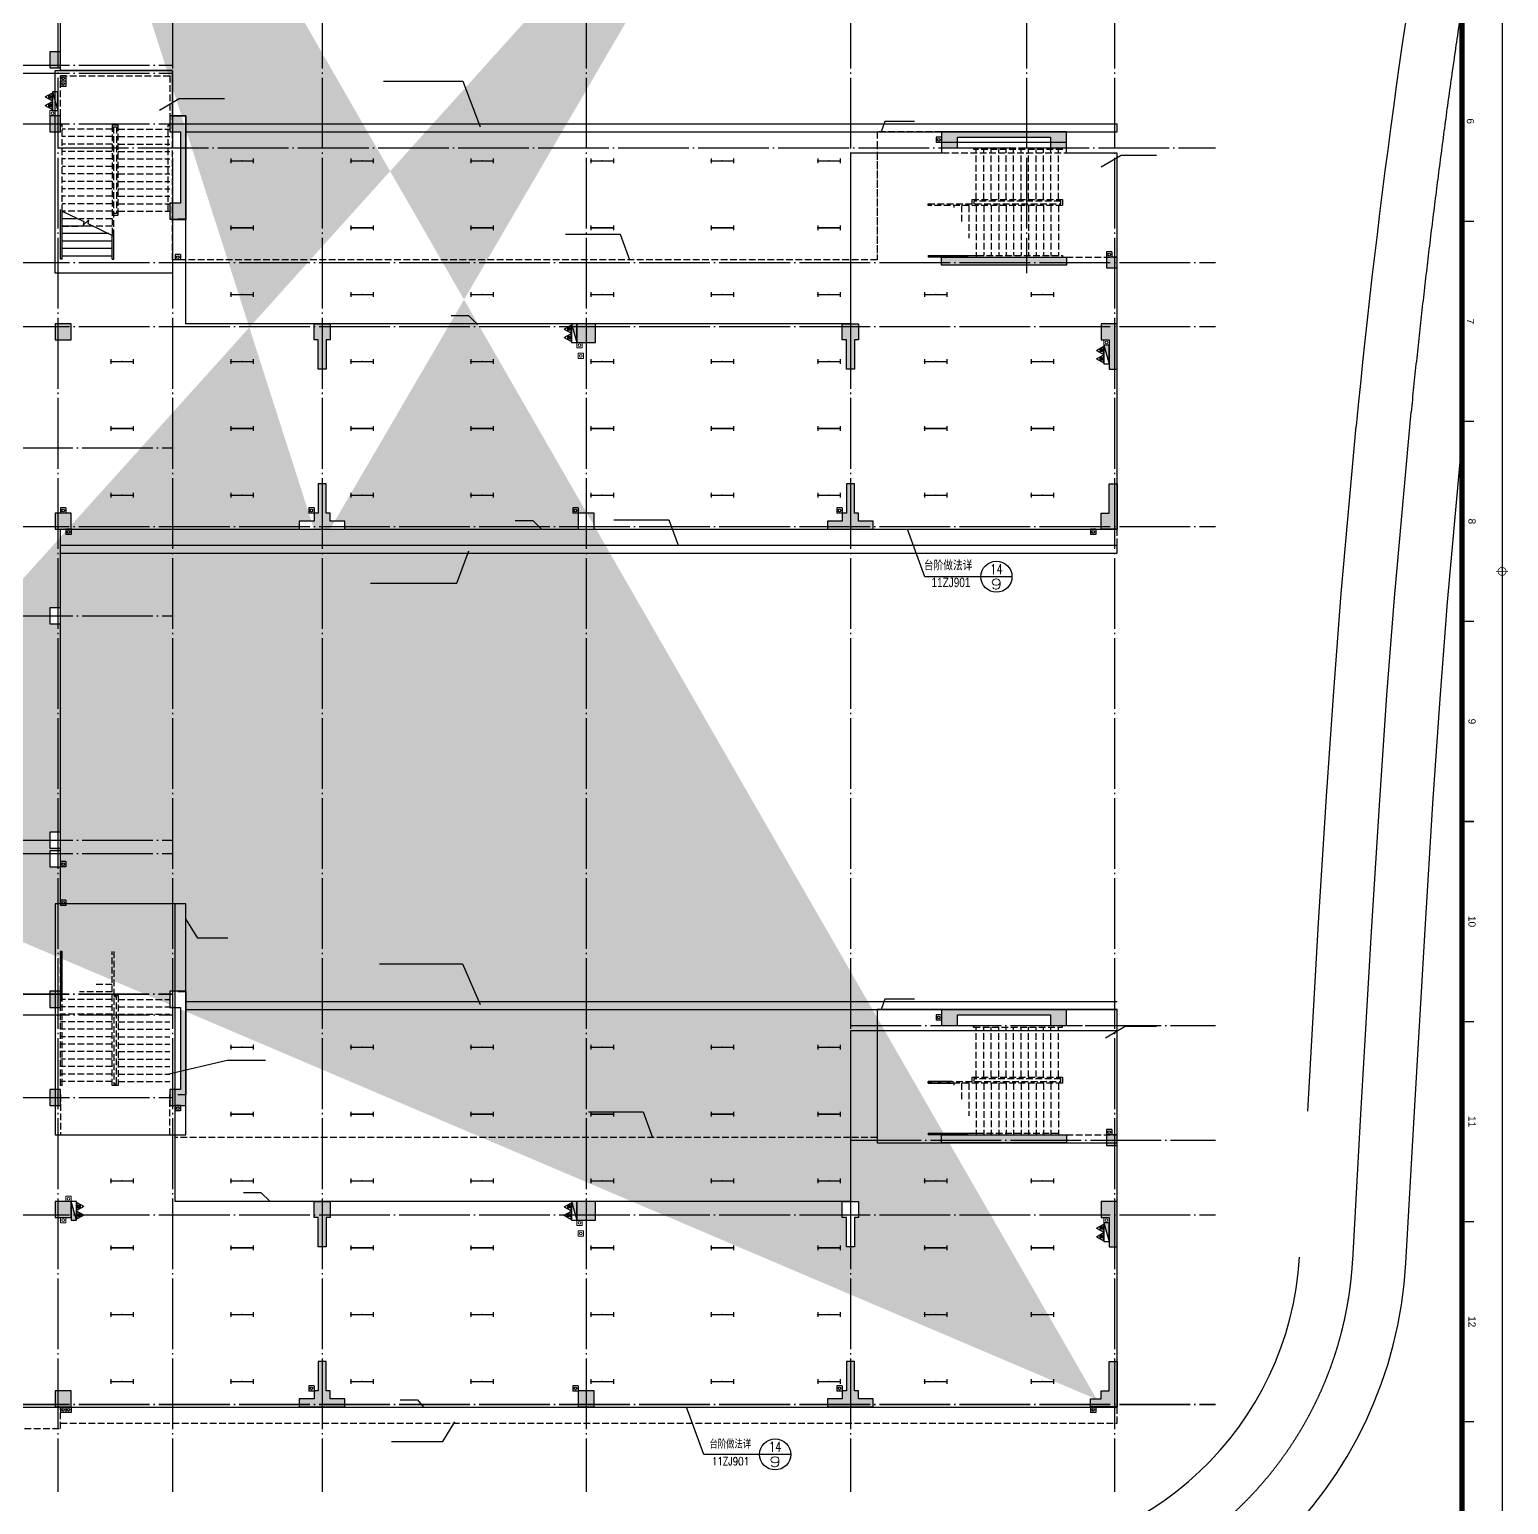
# Model space of a CAD drawing. Header units: millimetres. Extents: x 129492 to 2683129, y 513162 to 1188265.
# Drawn here: x 177126 to 232548, y 541504 to 596785 of the extents above; entities that cross this region are included whole.
import ezdxf
from ezdxf.enums import TextEntityAlignment as Align
from ezdxf.xclip import XClip

# ---------------------------------------------------------------- set-up
doc = ezdxf.new("R2010")
doc.units = ezdxf.units.MM
doc.header["$LTSCALE"] = 1000
doc.header["$XCLIPFRAME"] = 0
for name, pattern in [('3#_t8$0$ACAD_ISO04W100', [30.5, 24, -3, 0.5, -3]), ('3#_t8$0$CONTINOUS', [0]), ('3#_t8$0$DASH', [0.35, 0.25, -0.1]), ('GRID$1$CCDID0GLB00001', [30, 26.5, -1.5, 0.5, -1.5])]:
    doc.linetypes.add(name, pattern=pattern)
doc.layers.get('Defpoints').update_dxf_attribs({"color": 2})
doc.layers.add('3#_t8$0$3#消火栓$0$P-HUDR-MISC', color=252, linetype='Continuous', lineweight=25)
doc.layers.add('3#_t8$0$3#消火栓$0$P-HUDR-SILO', color=252, linetype='Continuous', lineweight=20)
for name, color, linetype in [('3#_t8$0$A-MOAT', 252, 'Continuous'), ('3#_t8$0$A-OVER', 23, 'Continuous'), ('3#_t8$0$A-STRS', 252, 'Continuous'), ('3#_t8$0$A-STRS-IDEN', 252, 'Continuous'), ('3#_t8$0$A-WALL', 4, 'Continuous'), ('3#_t8$0$ANNO-IDEN', 252, 'Continuous'), ('3#_t8$0$ANNO-TEXT', 252, 'Continuous'), ('3#_t8$0$G-0-XREF', 252, 'Continuous'), ('3#_t8$0$G-ANNO-NOTE', 252, 'Continuous'), ('3#_t8$0$P-COND-SILO', 252, '3#_t8$0$CONTINOUS'), ('3#_t8$0$P-WAST-PIPE', 252, '3#_t8$0$CCDI_L_P_F'), ('3#_t8$0$PWALLW', 7, 'Continuous'), ('3#_t8$0$ROAD', 60, 'Continuous'), ('3#_t8$0$ROAD-CENT', 60, '3#_t8$0$ACAD_ISO04W100'), ('3#楼1F柱网$0$COLS-HATH', 8, 'Continuous'), ('3#楼1F柱网$0$G-0-XREF', 2, 'Continuous'), ('3#楼1F柱网$1$COLS', 6, 'Continuous'), ('E-EQPM-LIGT', 150, 'Continuous'), ('EQUIP-照明', 3, 'Continuous'), ('G-0-XREF', 2, 'Continuous'), ('GRID$1$G-GRID', 252, 'GRID$1$CCDID0GLB00001'), ('卫生间$0$A-DOOR', 2, 'Continuous'), ('卫生间$0$A-FIXT', 252, 'Continuous'), ('卫生间$0$SPACE', 7, 'Continuous'), ('图框A1+0.00$0$G-ANNO-TEXT', 33, 'Continuous'), ('图框A1+0.00$0$G-BORD', 3, 'Continuous')]:
    doc.layers.add(name, color=color, linetype=linetype)
doc.layers.add('3#_t8$0$SPACE', color=7, linetype='Continuous', plot=False)
doc.layers.get('0').off()
doc.layers.get('3#_t8$0$G-0-XREF').off()
doc.styles.add('3#_t8$0$_AXIS', font='complex.shx', dxfattribs={"bigfont": 'gbcbig.shx'})
doc.styles.add('3#_t8$0$CCDI_T_G01', font='arial.ttf')
doc.styles.add('3#_t8$0$CCDI_T_G02', font='simplex.shx', dxfattribs={"width": 0.8, "bigfont": 'zjdz.shx'})
doc.styles.add('3#_t8$0$zjdz', font='zjdz-s.shx', dxfattribs={"width": 0.8, "bigfont": 'zjdz.shx'})
doc.styles.add('图框A1+0.00$0$CCDI_T_G01', font='arial.ttf')
doc.linetypes.add('3#_t8$0$CCDI_L_P_F', pattern='A,50,["F",3#_t8$0$CCDI_T_G01,S=2,R=0,X=1.1,Y=-1],-4', length=54)

# ---------------------------------------------------------------- blocks, each defined once
blk = doc.blocks.new('图框A1+0.00$0$MidPoitent')
at = {"const_width": 0.18}
for points in [[(-1.5, 0), (1.5, 0)], [(0, -1.5), (0, 1.5)]]:
    blk.add_lwpolyline(points, dxfattribs=at)
blk.add_lwpolyline([(0, -1, 1), (0, 1, 1), (0, -1, 1)], format="xyb", dxfattribs=at)
blk = doc.blocks.new('图框A1+0.00')
at = {"layer": '图框A1+0.00$0$G-BORD'}
blk.add_lwpolyline([(0, 594), (841, 594), (841, 0), (0, 0)], close=True, dxfattribs=at)
at = {"layer": '图框A1+0.00$0$G-BORD', "const_width": 1.4}
blk.add_lwpolyline([(33, 584), (831, 584), (831, 10), (33, 10)], close=True, dxfattribs=at)
at = {"layer": '图框A1+0.00$0$G-BORD', "const_width": 0.35}
for points in [[(333, 584), (333, 587)], [(383, 584), (383, 587)], [(433, 584), (433, 587)], [(483, 584), (483, 587)], [(533, 584), (533, 587)], [(583, 584), (583, 587)], [(633, 584), (633, 587)]]:
    blk.add_lwpolyline(points, dxfattribs=at)
at = {"layer": '图框A1+0.00$0$G-BORD'}
blk.add_blockref('图框A1+0.00$0$MidPoitent', (420.5, 594), dxfattribs=at)
at = {"layer": '图框A1+0.00$0$G-ANNO-TEXT', "style": '图框A1+0.00$0$CCDI_T_G01'}
for s, p in [('6', (308, 586.1)), ('7', (358, 586.12)), ('8', (408, 586.5)), ('9', (458, 586.5)), ('10', (508, 586.5)), ('11', (558, 586.5)), ('12', (608, 586.5))]:
    blk.add_text(s, height=1.8, dxfattribs=at).set_placement(p, align=Align.MIDDLE_CENTER)
blk = doc.blocks.new('$EQUIP$00001159')
for p, q in [((-1.2, 0.25), (-1.2, -0.25)), ((-1.2, 0), (1.2, 0)), ((1.2, 0.25), (1.2, -0.25))]:
    blk.add_line(p, q)
at = {"const_width": 0.14}
blk.add_lwpolyline([(-1.2, 0), (1.2, 0)], dxfattribs=at)
at = {"layer": 'EQUIP-照明'}
for p in [(-1.2, 0), (0, 0), (1.2, 0)]:
    blk.add_point(p, dxfattribs=at)
at = {"layer": 'EQUIP-照明', "flags": 9}
blk.add_attdef('A', (0, 0), '', height=0.00002, dxfattribs=at)
blk = doc.blocks.new('卫生间$0$$lvtry$00000000')
for p, q in [((0, 0), (0, -329.6)), ((75.7, -264.7), (-73.5, -264.7))]:
    blk.add_line(p, q)
blk.add_circle((0, -264.7), 16.2)
blk = doc.blocks.new('卫生间')
blk.add_line((4817, 2480), (5417, 2480))
at = {"layer": '卫生间$0$A-DOOR'}
for p, q in [((42717, 44830), (44667, 44830)), ((44667, 44830), (45917, 44830))]:
    blk.add_line(p, q, dxfattribs=at)
at = {"layer": '卫生间$0$A-FIXT'}
for p, q in [((43005, 53030), (43005, 49405)), ((45630, 51205), (45630, 53030)), ((892, 13668), (7217, 13668)), ((1730, 12380), (1730, 8755)), ((3405, 11893), (3405, 5580)), ((4917, 12180), (4917, 8880)), ((5317, 12180), (5317, 9280)), ((5417, 12180), (5417, 9380)), ((7617, 11380), (7617, 9880)), ((4917, 8880, 0), (7617, 8880, 0)), ((5317, 9280, 0), (7617, 9280, 0)), ((5417, 9380, 0), (7617, 9380, 0)), ((7617, 8480), (7617, 5630)), ((1730, 8293), (1730, 5580)), ((1730, 2668), (1730, 5380)), ((3405, 2668), (3405, 5380)), ((4917, 2480), (4917, 5280)), ((4917, 5280), (6817, 5280)), ((5317, 2480), (5317, 4880)), ((5317, 4880), (6817, 4880)), ((5417, 2480), (5417, 4780)), ((5417, 4780), (6817, 4780)), ((7617, 2780), (7617, 4280)), ((877, 340), (877, 2668))]:
    blk.add_line(p, q, dxfattribs=at)
for points in [[(44217, 46730), (44217, 48830), (43617, 48830), (43617, 46730)], [(44417, 46730), (44417, 48830), (45017, 48830), (45017, 46730)]]:
    blk.add_lwpolyline(points, close=True, dxfattribs=at)
for points in [[(1177, 2668), (1177, 640), (7612, 640), (7612, -20)], [(877, 340), (7217, 340), (7217, -20)]]:
    blk.add_lwpolyline(points, dxfattribs=at)
at = {"layer": '卫生间$0$SPACE', "ltscale": 5}
for points in [[(5017, 8160), (6517, 8160), (6517, 8580), (5017, 8580)], [(6617, 8160), (7067, 8160), (7067, 8580), (6617, 8580)], [(5017, 5580), (6517, 5580), (6517, 6000), (5017, 6000)]]:
    blk.add_lwpolyline(points, close=True, dxfattribs=at)
at = {"layer": '卫生间$0$A-FIXT', "xscale": -1}
for p, rotation in [((4847, 11880, 0), 90.00000027649769), ((4847, 11280, 0), 90.00000027649769), ((4847, 10680, 0), 90.00000027649769), ((4847, 10080, 0), 90.00000027649769), ((6117, 8780), 180), ((6717, 8780), 180), ((7317, 8780), 180)]:
    blk.add_blockref('卫生间$0$$lvtry$00000000', p, dxfattribs=dict(at, rotation=rotation))
blk = doc.blocks.new('3#_t8$0$A$C5E5D5757')
at = {"layer": '3#_t8$0$ROAD', "color": 8}
for p, q in [((49.843, 39.824), (49.303, 46.762)), ((45.857, 39.487), (45.369, 45.764)), ((46.191, 35.824), (45.857, 39.487)), ((50.173, 36.203), (49.843, 39.824)), ((50.56, 32.291), (50.173, 36.203)), ((46.581, 31.885), (46.191, 35.824)), ((51.055, 27.595), (50.56, 32.291)), ((47.078, 27.166), (46.581, 31.885)), ((47.853, 20.141), (47.078, 27.166)), ((51.828, 20.582), (51.055, 27.595)), ((52.434, 15.144), (51.828, 20.582))]:
    blk.add_line(p, q, dxfattribs=at)
blk.add_lwpolyline([(39.198, -2.403, 0.397754), (52.434, 15.143, 0.397754)], format="xyb", dxfattribs=at)
for centre, radius, start, end in [((365.581, 68.09), 320.996, 179.40586, 183.98878), ((36.532, 13.373), 12, 279.5903, 6.3529)]:
    blk.add_arc(centre, radius, start, end, dxfattribs=at)
at = {"layer": '3#_t8$0$ROAD-CENT', "color": 8, "linetype": '3#_t8$0$ACAD_ISO04W100', "ltscale": 0.25}
for points in [[(50.446, 14.922), (50.446, 14.922), (49.84, 20.361), (49.067, 27.38), (48.571, 32.088), (48.182, 36.014), (47.85, 39.656), (47.308, 46.617, -0.012092), (46.642, 62.03, -0.012092)], [(38.864, -0.431, 0.397754), (50.446, 14.922, 0.397754)]]:
    blk.add_lwpolyline(points, format="xyb", dxfattribs=at)
blk = doc.blocks.new('GRID')
at = {"layer": 'GRID$1$G-GRID', "ltscale": 0.1}
for p, q in [((23400, 76720), (23400, -3284)), ((27700, 76720), (27700, -3284)), ((33300, 76720), (33300, -3284)), ((43200, 76720), (43200, -3284)), ((53100, 76720), (53100, -3284)), ((59700, 76720), (59700, 42400)), ((63000, 76720), (63000, -3284)), ((-2810, 50200), (27700, 50200)), ((-2810, 49900), (27700, 49900)), ((-2810, 48000), (33300, 48000)), ((23400, 47100), (66783, 47100)), ((-2810, 42800), (66783, 42800)), ((-2810, 40400), (66783, 40400)), ((-2810, 32900), (66783, 32900)), ((-2824, 15380), (27686, 15380)), ((-2810, 14600), (27700, 14600)), ((53100, 14200), (66783, 14200)), ((-2810, 11500), (27700, 11500)), ((53100, 9900), (66783, 9900)), ((-2810, 7100), (66783, 7100)), ((-2810, 0), (66783, 0))]:
    blk.add_line(p, q, dxfattribs=at)
for points in [[(-2693, 35850), (27700, 35850)], [(-2693, 29550), (27700, 29550)], [(-2693, 21150), (27700, 21150)], [(-2693, 20650), (27700, 20650)]]:
    blk.add_lwpolyline(points, dxfattribs=at)
blk = doc.blocks.new('3#楼1F柱网')
at = {"layer": '3#楼1F柱网$0$COLS-HATH'}
h = blk.add_hatch(color=256, dxfattribs=at)
h.paths.add_polyline_path([(-28327732, 42556726), (-28327732, 42557776), (-28328032, 42557776), (-28328032, 42556726), (-28328207, 42556726), (-28328207, 42556076), (-28327557, 42556076), (-28327557, 42556726)])
h.paths.add_polyline_path([(-28327732, 42527826), (-28327732, 42526776), (-28328032, 42526776), (-28328032, 42527826), (-28328207, 42527826), (-28328207, 42528476), (-28327557, 42528476), (-28327557, 42527826)])
h.paths.add_polyline_path([(-28294907, 42579476), (-28294157, 42579476), (-28294157, 42580226), (-28294907, 42580226)], flags=16)
h.paths.add_polyline_path([(-28275082, 42523476), (-28274682, 42523476), (-28274682, 42523876), (-28275082, 42523876)], flags=17)
h.paths.add_polyline_path([(-28325382, 42534626), (-28325382, 42536226), (-28325082, 42536226), (-28325082, 42535226), (-28324782, 42535226), (-28324782, 42534926), (-28323682, 42534926), (-28323682, 42534626)], flags=17)
h.paths.add_polyline_path([(-28318082, 42533926), (-28317682, 42533926), (-28317682, 42534526), (-28318082, 42534526)], flags=17)
h.paths.add_polyline_path([(-28314682, 42533926), (-28314282, 42533926), (-28314282, 42534526), (-28314682, 42534526)], flags=17)
h.paths.add_polyline_path([(-28314682, 42534626), (-28314282, 42534626), (-28314282, 42535226), (-28314682, 42535226)], flags=17)
h.paths.add_polyline_path([(-28318482, 42534626), (-28317882, 42534626), (-28317882, 42535226), (-28318482, 42535226)], flags=17)
h.paths.add_polyline_path([(-28328732, 42520776), (-28327032, 42520776), (-28327032, 42521076), (-28327582, 42521076), (-28327582, 42521376), (-28327782, 42521376), (-28327982, 42521376), (-28327982, 42521376), (-28328182, 42521376), (-28328182, 42521076), (-28328732, 42521076)])
h.paths.add_polyline_path([(-28314682, 42524976), (-28314282, 42524976), (-28314282, 42525576), (-28314682, 42525576)], flags=17)
h.paths.add_polyline_path([(-28285532, 42513676), (-28283832, 42513676), (-28283832, 42513976), (-28284382, 42513976), (-28284382, 42514276), (-28284532, 42514276), (-28284532, 42515376), (-28284832, 42515376), (-28284832, 42514276), (-28284982, 42514276), (-28284982, 42513976), (-28285532, 42513976)], flags=17)
h.paths.add_polyline_path([(-28305332, 42513676), (-28303632, 42513676), (-28303632, 42513976), (-28304182, 42513976), (-28304182, 42514276), (-28304332, 42514276), (-28304332, 42515376), (-28304632, 42515376), (-28304632, 42514276), (-28304782, 42514276), (-28304782, 42513976), (-28305332, 42513976)], flags=17)
h.paths.add_polyline_path([(-28309782, 42528656), (-28309782, 42525576), (-28310182, 42525576), (-28310182, 42524976), (-28309582, 42524976), (-28309582, 42529256), (-28310182, 42529256), (-28310182, 42528656)], flags=17)
h.paths.add_polyline_path([(-28281262, 42528576), (-28281262, 42528576), (-28281262, 42528576), (-28281262, 42527976), (-28280662, 42527976), (-28280662, 42528376), (-28277182, 42528376), (-28277182, 42527976), (-28276582, 42527976), (-28276582, 42528576)], flags=17)
h.paths.add_polyline_path([(-28314682, 42528656), (-28314282, 42528656), (-28314282, 42529256), (-28314682, 42529256)], flags=17)
h.paths.add_polyline_path([(-28318482, 42527876), (-28317882, 42527876), (-28317882, 42528476), (-28318482, 42528476)], flags=17)
h.paths.add_polyline_path([(-28274682, 42521376), (-28275282, 42521376), (-28275282, 42520776), (-28274982, 42520776), (-28274982, 42519676), (-28274682, 42519676), (-28274682, 42520776)], flags=17)
h.paths.add_polyline_path([(-28337882, 42528476), (-28337282, 42528476), (-28337282, 42527876), (-28337582, 42527876), (-28337582, 42526776), (-28337882, 42526776), (-28337882, 42527876)])
h.paths.add_polyline_path([(-28337882, 42520776), (-28337282, 42520776), (-28337282, 42521376), (-28337582, 42521376), (-28337582, 42522476), (-28337882, 42522476), (-28337882, 42521376)])
h.paths.add_polyline_path([(-28318082, 42513676), (-28318082, 42515676), (-28317782, 42515676), (-28317782, 42513676)])
h.paths.add_polyline_path([(-28304782, 42521376), (-28304182, 42521376), (-28304182, 42520776), (-28304332, 42520776), (-28304332, 42519676), (-28304632, 42519676), (-28304632, 42520776), (-28304782, 42520776)], flags=17)
h.paths.add_polyline_path([(-28284982, 42521376), (-28284382, 42521376), (-28284382, 42520776), (-28284532, 42520776), (-28284532, 42519676), (-28284832, 42519676), (-28284832, 42520776), (-28284982, 42520776)], flags=17)
h.paths.add_polyline_path([(-28294932, 42520676), (-28294232, 42520676), (-28294232, 42521376), (-28294932, 42521376)], flags=17)
h.paths.add_polyline_path([(-28314482, 42520776), (-28313882, 42520776), (-28313882, 42521376), (-28314482, 42521376)], flags=17)
h.paths.add_polyline_path([(-28318482, 42520776), (-28317882, 42520776), (-28317882, 42521376), (-28318482, 42521376)], flags=17)
h.paths.add_polyline_path([(-28294882, 42513676), (-28294282, 42513676), (-28294282, 42514276), (-28294882, 42514276)], flags=17)
h.paths.add_polyline_path([(-28314482, 42513676), (-28313882, 42513676), (-28313882, 42514276), (-28314482, 42514276)])
h.paths.add_polyline_path([(-28275082, 42556376), (-28274682, 42556376), (-28274682, 42556776), (-28275082, 42556776)], flags=17)
h.paths.add_polyline_path([(-28277982, 42586376), (-28277982, 42588076), (-28278382, 42588076), (-28278382, 42587676), (-28278182, 42587676), (-28278182, 42586776), (-28278382, 42586776), (-28278382, 42586376)], flags=17)
h.paths.add_polyline_path([(-28314682, 42543026), (-28314282, 42543026), (-28314282, 42543626), (-28314682, 42543626)], flags=17)
h.paths.add_polyline_path([(-28318582, 42542976), (-28317882, 42542976), (-28317882, 42543676), (-28318582, 42543676)], flags=17)
h.paths.add_polyline_path([(-28325382, 42543026), (-28324782, 42543026), (-28324782, 42543626), (-28325382, 42543626)], flags=17)
h.paths.add_polyline_path([(-28328732, 42563776), (-28327032, 42563776), (-28327032, 42563476), (-28327582, 42563476), (-28327582, 42563176), (-28327732, 42563176), (-28328032, 42563176), (-28328032, 42563176), (-28328182, 42563176), (-28328182, 42563476), (-28328732, 42563476)])
h.paths.add_polyline_path([(-28325382, 42549926), (-28325382, 42548326), (-28325082, 42548326), (-28325082, 42549326), (-28324782, 42549326), (-28324782, 42549626), (-28323682, 42549626), (-28323682, 42549926)], flags=17)
h.paths.add_polyline_path([(-28285532, 42546576), (-28283832, 42546576), (-28283832, 42546876), (-28284382, 42546876), (-28284382, 42547176), (-28284532, 42547176), (-28284532, 42548276), (-28284832, 42548276), (-28284832, 42547176), (-28284982, 42547176), (-28284982, 42546876), (-28285532, 42546876)], flags=17)
h.paths.add_polyline_path([(-28309782, 42561476), (-28309782, 42558796), (-28310182, 42558796), (-28310182, 42558196), (-28309582, 42558196), (-28309582, 42562076), (-28310182, 42562076), (-28310182, 42561476)], flags=17)
h.paths.add_polyline_path([(-28281262, 42561476), (-28281262, 42561476), (-28281262, 42561476), (-28281262, 42560876), (-28280662, 42560876), (-28280662, 42561276), (-28277182, 42561276), (-28277182, 42560876), (-28276582, 42560876), (-28276582, 42561476)], flags=17)
h.paths.add_polyline_path([(-28318082, 42563876), (-28317682, 42563876), (-28317682, 42564476), (-28318082, 42564476)], flags=17)
h.paths.add_polyline_path([(-28314682, 42563876), (-28314282, 42563876), (-28314282, 42564476), (-28314682, 42564476)], flags=17)
h.paths.add_polyline_path([(-28322370, 42584799), (-28322052, 42585042), (-28321688, 42584565), (-28322005, 42584322)], flags=17)
h.paths.add_polyline_path([(-28274682, 42554276), (-28275282, 42554276), (-28275282, 42553676), (-28274982, 42553676), (-28274982, 42552576), (-28274682, 42552576), (-28274682, 42553676)], flags=17)
h.paths.add_polyline_path([(-28304782, 42554276), (-28304182, 42554276), (-28304182, 42553676), (-28304332, 42553676), (-28304332, 42552576), (-28304632, 42552576), (-28304632, 42553676), (-28304782, 42553676)], flags=17)
h.paths.add_polyline_path([(-28284982, 42554276), (-28284382, 42554276), (-28284382, 42553676), (-28284532, 42553676), (-28284532, 42552576), (-28284832, 42552576), (-28284832, 42553676), (-28284982, 42553676)], flags=17)
h.paths.add_polyline_path([(-28294932, 42553576), (-28294232, 42553576), (-28294232, 42554276), (-28294932, 42554276)], flags=17)
h.paths.add_polyline_path([(-28314482, 42553676), (-28313882, 42553676), (-28313882, 42554276), (-28314482, 42554276)], flags=17)
h.paths.add_polyline_path([(-28337882, 42556076), (-28337282, 42556076), (-28337282, 42556676), (-28337582, 42556676), (-28337582, 42557776), (-28337882, 42557776), (-28337882, 42556676)])
h.paths.add_polyline_path([(-28318482, 42556076), (-28317882, 42556076), (-28317882, 42556676), (-28318482, 42556676)], flags=17)
h.paths.add_polyline_path([(-28318482, 42549326), (-28317882, 42549326), (-28317882, 42549926), (-28318482, 42549926)], flags=17)
h.paths.add_polyline_path([(-28274682, 42546576), (-28275282, 42546576), (-28275282, 42547176), (-28274982, 42547176), (-28274982, 42548276), (-28274682, 42548276), (-28274682, 42547176)], flags=17)
h.paths.add_polyline_path([(-28305332, 42546576), (-28303632, 42546576), (-28303632, 42546876), (-28304182, 42546876), (-28304182, 42547176), (-28304332, 42547176), (-28304332, 42548276), (-28304632, 42548276), (-28304632, 42547176), (-28304782, 42547176), (-28304782, 42546876), (-28305332, 42546876)], flags=16)
h.paths.add_polyline_path([(-28294882, 42546576), (-28294282, 42546576), (-28294282, 42547176), (-28294882, 42547176)], flags=17)
h.paths.add_polyline_path([(-28314482, 42546576), (-28313882, 42546576), (-28313882, 42547176), (-28314482, 42547176)], flags=17)
h.paths.add_polyline_path([(-28314682, 42571326), (-28314282, 42571326), (-28314282, 42571926), (-28314682, 42571926)], flags=17)
h.paths.add_polyline_path([(-28314682, 42561476), (-28314282, 42561476), (-28314282, 42562076), (-28314682, 42562076)], flags=17)
h.paths.add_polyline_path([(-28304782, 42579476), (-28304182, 42579476), (-28304182, 42580076), (-28304332, 42580076), (-28304332, 42581176), (-28304632, 42581176), (-28304632, 42580076), (-28304782, 42580076)], flags=17)
h.paths.add_polyline_path([(-28284382, 42579776), (-28284382, 42580076), (-28284532, 42580076), (-28284532, 42581176), (-28284832, 42581176), (-28284832, 42580076), (-28284982, 42580076), (-28284982, 42579476), (-28283982, 42579476), (-28283982, 42579776)], flags=17)
h.paths.add_polyline_path([(-28314482, 42579476), (-28313882, 42579476), (-28313882, 42580076), (-28314482, 42580076)], flags=17)
h.paths.add_polyline_path([(-28318082, 42571326), (-28317682, 42571326), (-28317682, 42571926), (-28318082, 42571926)], flags=17)
h.paths.add_polyline_path([(-28337882, 42563776), (-28337282, 42563776), (-28337282, 42563176), (-28337582, 42563176), (-28337582, 42562076), (-28337882, 42562076), (-28337882, 42563176)])
h.paths.add_polyline_path([(-28318482, 42563176), (-28317882, 42563176), (-28317882, 42563776), (-28318482, 42563776)], flags=17)
h.paths.add_polyline_path([(-28304782, 42588076), (-28304182, 42588076), (-28304182, 42587476), (-28304332, 42587476), (-28304332, 42586376), (-28304632, 42586376), (-28304632, 42587476), (-28304782, 42587476)], flags=17)
h.paths.add_polyline_path([(-28284982, 42588076), (-28284382, 42588076), (-28284382, 42587476), (-28284532, 42587476), (-28284532, 42586376), (-28284832, 42586376), (-28284832, 42587476), (-28284982, 42587476)], flags=17)
h.paths.add_polyline_path([(-28294882, 42587476), (-28294282, 42587476), (-28294282, 42588076), (-28294882, 42588076)], flags=17)
h.paths.add_polyline_path([(-28274882, 42579976), (-28274882, 42581176), (-28274682, 42581176), (-28274682, 42579476), (-28275182, 42579476), (-28275182, 42579976)], flags=17)
h.paths.add_polyline_path([(-28314482, 42588076), (-28313282, 42588076), (-28313282, 42587776), (-28313882, 42587776), (-28313882, 42587476), (-28314182, 42587476), (-28314182, 42586826), (-28314482, 42586826)], flags=17)
edge = h.paths.add_edge_path(flags=17)
edge.add_line((-28318082, 42579476), (-28318082, 42581176))
edge.add_line((-28318082, 42581176), (-28317782, 42581176))
edge.add_line((-28317782, 42581176), (-28317782, 42580076))
edge.add_line((-28317782, 42580076), (-28317682, 42580076))
edge.add_line((-28317682, 42580076), (-28317682, 42579476))
edge.add_line((-28317682, 42579476), (-28318082, 42579476))
edge.add_line((-28318082, 42579476), (-28318082, 42581176))
edge = h.paths.add_edge_path(flags=17)
edge.add_line((-28280862, 42523576), (-28281262, 42523576))
edge.add_line((-28281262, 42523576), (-28281262, 42523876))
edge.add_line((-28281262, 42523876), (-28280862, 42523876))
edge.add_line((-28280862, 42523876), (-28276982, 42523876))
edge.add_line((-28276982, 42523876), (-28276982, 42523876))
edge.add_line((-28276982, 42523876), (-28276582, 42523876))
edge.add_line((-28276582, 42523876), (-28276582, 42523576))
edge.add_line((-28276582, 42523576), (-28281262, 42523576))
edge = h.paths.add_edge_path(flags=17)
edge.add_line((-28280862, 42556476), (-28281262, 42556476))
edge.add_line((-28281262, 42556476), (-28281262, 42556776))
edge.add_line((-28281262, 42556776), (-28280862, 42556776))
edge.add_line((-28280862, 42556776), (-28276982, 42556776))
edge.add_line((-28276982, 42556776), (-28276982, 42556776))
edge.add_line((-28276982, 42556776), (-28276582, 42556776))
edge.add_line((-28276582, 42556776), (-28276582, 42556476))
edge.add_line((-28276582, 42556476), (-28281262, 42556476))
edge = h.paths.add_edge_path(flags=17)
edge.add_line((-28279682, 42579476), (-28277982, 42579476))
edge.add_line((-28277982, 42579476), (-28277982, 42579976))
edge.add_line((-28277982, 42579976), (-28278482, 42579976))
edge.add_line((-28278482, 42579976), (-28278482, 42579776))
edge.add_line((-28278482, 42579776), (-28279682, 42579776))
edge.add_line((-28279682, 42579776), (-28279682, 42579476))
edge.add_line((-28279682, 42579476), (-28277982, 42579476))
edge = h.paths.add_edge_path(flags=17)
edge.add_line((-28274682, 42586776), (-28274682, 42585076))
edge.add_line((-28274682, 42585076), (-28274882, 42585076))
edge.add_line((-28274882, 42585076), (-28274882, 42586376))
edge.add_line((-28274882, 42586376), (-28275082, 42586376))
edge.add_line((-28275082, 42586376), (-28275082, 42586776))
edge.add_line((-28275082, 42586776), (-28274682, 42586776))
edge.add_line((-28274682, 42586776), (-28274682, 42586376))
h.paths.add_polyline_path([(-28274682, 42586776), (-28274682, 42585076), (-28274882, 42585076), (-28274882, 42586376), (-28275082, 42586376), (-28275082, 42586776)], flags=16)
edge = h.paths.add_edge_path()
edge.add_line((-28324782, 42534626), (-28324782, 42534626))
edge.add_line((-28324782, 42534626), (-28325382, 42534626))
edge.add_line((-28325382, 42534626), (-28325382, 42535226))
edge.add_line((-28274782, 42513676), (-28275682, 42513676))
edge.add_line((-28275682, 42513676), (-28275682, 42513976))
edge.add_line((-28275682, 42513976), (-28275282, 42513976))
edge.add_line((-28275282, 42513976), (-28275282, 42514276))
edge.add_line((-28275282, 42514276), (-28274982, 42514276))
edge.add_line((-28274982, 42514276), (-28274982, 42515376))
edge.add_line((-28274982, 42515376), (-28274682, 42515376))
edge.add_line((-28274682, 42515376), (-28274682, 42514276))
edge.add_line((-28274682, 42514276), (-28274682, 42513676))
edge.add_line((-28274682, 42513676), (-28275282, 42513676))
edge.add_line((-28318082, 42588076), (-28317718, 42587599))
edge.add_line((-28317718, 42587599), (-28318036, 42587356))
edge.add_line((-28318036, 42587356), (-28318400, 42587833))
edge.add_line((-28318400, 42587833), (-28318082, 42588076))
edge.add_line((-28304782, 42546576), (-28304182, 42546576))
edge.add_line((-28284982, 42579476), (-28284382, 42579476))
for points in [[(-28281262, 42556476), (-28281262, 42556776), (-28280862, 42556776), (-28276982, 42556776), (-28276982, 42556776), (-28276582, 42556776), (-28276582, 42556476)], [(-28281262, 42523576), (-28281262, 42523876), (-28280862, 42523876), (-28276982, 42523876), (-28276982, 42523876), (-28276582, 42523876), (-28276582, 42523576)], [(-28274982, 42514276), (-28275282, 42514276), (-28275282, 42513976), (-28275682, 42513976), (-28275682, 42513676), (-28274782, 42513676), (-28274682, 42513676), (-28274682, 42514276), (-28274682, 42515376), (-28274982, 42515376)]]:
    blk.add_hatch(color=256, dxfattribs=at).paths.add_polyline_path(points)
at = {"layer": '3#楼1F柱网$1$COLS'}
for points in [[(-28314682, 42563876), (-28314282, 42563876), (-28314282, 42564476), (-28314682, 42564476)], [(-28314682, 42561476), (-28314282, 42561476), (-28314282, 42562076), (-28314682, 42562076)], [(-28275082, 42556376), (-28274682, 42556376), (-28274682, 42556776), (-28275082, 42556776)], [(-28314482, 42553676), (-28313882, 42553676), (-28313882, 42554276), (-28314482, 42554276)], [(-28294932, 42553576), (-28294232, 42553576), (-28294232, 42554276), (-28294932, 42554276)], [(-28314482, 42546576), (-28313882, 42546576), (-28313882, 42547176), (-28314482, 42547176)], [(-28294882, 42546576), (-28294282, 42546576), (-28294282, 42547176), (-28294882, 42547176)], [(-28314682, 42543026), (-28314282, 42543026), (-28314282, 42543626), (-28314682, 42543626)], [(-28314682, 42534626), (-28314282, 42534626), (-28314282, 42535226), (-28314682, 42535226)], [(-28314682, 42533926), (-28314282, 42533926), (-28314282, 42534526), (-28314682, 42534526)], [(-28314682, 42528656), (-28314282, 42528656), (-28314282, 42529256), (-28314682, 42529256)], [(-28314682, 42524976), (-28314282, 42524976), (-28314282, 42525576), (-28314682, 42525576)], [(-28275082, 42523476), (-28274682, 42523476), (-28274682, 42523876), (-28275082, 42523876)], [(-28314482, 42520776), (-28313882, 42520776), (-28313882, 42521376), (-28314482, 42521376)], [(-28294932, 42520676), (-28294232, 42520676), (-28294232, 42521376), (-28294932, 42521376)], [(-28314482, 42513676), (-28313882, 42513676), (-28313882, 42514276), (-28314482, 42514276)], [(-28294882, 42513676), (-28294282, 42513676), (-28294282, 42514276), (-28294882, 42514276)]]:
    blk.add_lwpolyline(points, close=True, dxfattribs=at)
for points in [[(-28309782, 42561476), (-28309782, 42558796), (-28310182, 42558796), (-28310182, 42558196), (-28309582, 42558196), (-28309582, 42562076), (-28309582, 42562076), (-28310182, 42562076), (-28310182, 42561476), (-28309782, 42561476)], [(-28281262, 42561476), (-28281262, 42561476), (-28281262, 42561476), (-28281262, 42560876), (-28280662, 42560876), (-28280662, 42561276), (-28277182, 42561276), (-28277182, 42560876), (-28276582, 42560876), (-28276582, 42561476), (-28281262, 42561476)], [(-28280862, 42556476), (-28281262, 42556476), (-28281262, 42556776), (-28280862, 42556776), (-28280862, 42556776), (-28276982, 42556776), (-28276982, 42556776), (-28276582, 42556776), (-28276582, 42556476), (-28281262, 42556476)], [(-28304782, 42554276), (-28304182, 42554276), (-28304182, 42553676), (-28304332, 42553676), (-28304332, 42552576), (-28304632, 42552576), (-28304632, 42553676), (-28304782, 42553676), (-28304782, 42554276)], [(-28284982, 42554276), (-28284382, 42554276), (-28284382, 42553676), (-28284532, 42553676), (-28284532, 42552576), (-28284832, 42552576), (-28284832, 42553676), (-28284982, 42553676), (-28284982, 42554276)], [(-28274682, 42554276), (-28275282, 42554276), (-28275282, 42553676), (-28274982, 42553676), (-28274982, 42552576), (-28274682, 42552576), (-28274682, 42553676), (-28274682, 42553676), (-28274682, 42554276)], [(-28305332, 42546576), (-28303632, 42546576), (-28303632, 42546876), (-28304182, 42546876), (-28304182, 42547176), (-28304332, 42547176), (-28304332, 42548276), (-28304632, 42548276), (-28304632, 42547176), (-28304782, 42547176), (-28304782, 42546876), (-28305332, 42546876), (-28305332, 42546576)], [(-28285532, 42546576), (-28283832, 42546576), (-28283832, 42546876), (-28284382, 42546876), (-28284382, 42547176), (-28284532, 42547176), (-28284532, 42548276), (-28284832, 42548276), (-28284832, 42547176), (-28284982, 42547176), (-28284982, 42546876), (-28285532, 42546876), (-28285532, 42546576)], [(-28274682, 42546576), (-28275282, 42546576), (-28275282, 42547176), (-28274982, 42547176), (-28274982, 42548276), (-28274682, 42548276), (-28274682, 42547176), (-28274682, 42547176), (-28274682, 42546576)], [(-28304782, 42546576), (-28304182, 42546576)], [(-28309782, 42528656), (-28309782, 42525576), (-28310182, 42525576), (-28310182, 42524976), (-28309582, 42524976), (-28309582, 42529256), (-28309582, 42529256), (-28310182, 42529256), (-28310182, 42528656), (-28309782, 42528656)], [(-28281262, 42528576), (-28281262, 42528576), (-28281262, 42528576), (-28281262, 42527976), (-28280662, 42527976), (-28280662, 42528376), (-28277182, 42528376), (-28277182, 42527976), (-28276582, 42527976), (-28276582, 42528576), (-28281262, 42528576)], [(-28280862, 42523576), (-28281262, 42523576), (-28281262, 42523876), (-28280862, 42523876), (-28280862, 42523876), (-28276982, 42523876), (-28276982, 42523876), (-28276582, 42523876), (-28276582, 42523576), (-28281262, 42523576)], [(-28304782, 42521376), (-28304182, 42521376), (-28304182, 42520776), (-28304332, 42520776), (-28304332, 42519676), (-28304632, 42519676), (-28304632, 42520776), (-28304782, 42520776), (-28304782, 42521376)], [(-28284982, 42521376), (-28284382, 42521376), (-28284382, 42520776), (-28284532, 42520776), (-28284532, 42519676), (-28284832, 42519676), (-28284832, 42520776), (-28284982, 42520776), (-28284982, 42521376)], [(-28274682, 42521376), (-28275282, 42521376), (-28275282, 42520776), (-28274982, 42520776), (-28274982, 42519676), (-28274682, 42519676), (-28274682, 42520776), (-28274682, 42520776), (-28274682, 42521376)], [(-28305332, 42513676), (-28303632, 42513676), (-28303632, 42513976), (-28304182, 42513976), (-28304182, 42514276), (-28304332, 42514276), (-28304332, 42515376), (-28304632, 42515376), (-28304632, 42514276), (-28304782, 42514276), (-28304782, 42513976), (-28305332, 42513976), (-28305332, 42513676)], [(-28285532, 42513676), (-28283832, 42513676), (-28283832, 42513976), (-28284382, 42513976), (-28284382, 42514276), (-28284532, 42514276), (-28284532, 42515376), (-28284832, 42515376), (-28284832, 42514276), (-28284982, 42514276), (-28284982, 42513976), (-28285532, 42513976), (-28285532, 42513676)], [(-28274782, 42513676), (-28275682, 42513676), (-28275682, 42513976), (-28275282, 42513976), (-28275282, 42514276), (-28274982, 42514276), (-28274982, 42515376), (-28274682, 42515376), (-28274682, 42514276), (-28274682, 42514276), (-28274682, 42513676)], [(-28274682, 42513676), (-28275282, 42513676)]]:
    blk.add_lwpolyline(points, dxfattribs=at)
at = {"layer": '3#楼1F柱网$0$G-0-XREF'}
blk.add_blockref('GRID', (-28337782, 42513776), dxfattribs=at)
blk = doc.blocks.new('3#_t8$0$3#消火栓$0$A$C7A4A6D2E')
at = {"ltscale": 0.1}
for p, q in [((200, 200), (0, 200)), ((0, 200), (0, 0)), ((200, 0), (0, 0)), ((200, 200), (200, 0))]:
    blk.add_line(p, q, dxfattribs=at)
blk.add_circle((100, 100), 50, dxfattribs=at)
blk = doc.blocks.new('3#_t8$0$3#消火栓$0$A$C5D304408')
at = {"layer": '3#_t8$0$3#消火栓$0$P-HUDR-MISC'}
blk.add_hatch(color=256, dxfattribs=at).paths.add_polyline_path([(25350, 24880), (25350, 25080), (25350, 25080), (24650, 24880)])
h = blk.add_hatch(dxfattribs=at)
h.set_pattern_fill('JIS_WOOD', color=256, scale=20, angle=90, style=0)
h.set_pattern_definition([(135, (24339.631, 24727.014), (10, 10), [])])
h.paths.add_polyline_path([(24881, 25139), (24881, 25230), (24790, 25230), (24790, 25139)])
h = blk.add_hatch(dxfattribs=at)
h.set_pattern_fill('JIS_WOOD', color=256, scale=20, angle=90, style=0)
h.set_pattern_definition([(135, (24660.631, 24727.014), (10, 10), [])])
h.paths.add_polyline_path([(25202, 25139), (25202, 25230), (25111, 25230), (25111, 25139)])
for p, q in [((25350, 25080), (24650, 24880)), ((24835, 25349), (24696, 25108)), ((24974, 25108), (24696, 25108)), ((24790, 25139), (24790, 25230)), ((24881, 25230), (24790, 25230)), ((24881, 25139), (24790, 25139)), ((24835, 25349), (24974, 25108)), ((24881, 25139), (24881, 25230)), ((25156, 25349), (25017, 25108)), ((25295, 25108), (25017, 25108)), ((25111, 25139), (25111, 25230)), ((25202, 25230), (25111, 25230)), ((25202, 25139), (25111, 25139)), ((25156, 25349), (25295, 25108)), ((25202, 25139), (25202, 25230))]:
    blk.add_line(p, q, dxfattribs=at)
blk.add_lwpolyline([(25350, 25080), (24650, 25080), (24650, 24880), (25350, 24880)], close=True, dxfattribs=at)
blk = doc.blocks.new('3#_t8$0$A$C7A4A6D2E')
at = {"ltscale": 0.1}
for p, q in [((200, 200), (0, 200)), ((0, 200), (0, 0)), ((200, 0), (0, 0)), ((200, 200), (200, 0))]:
    blk.add_line(p, q, dxfattribs=at)
blk.add_circle((100, 100), 50, dxfattribs=at)

msp = doc.modelspace()

# ---------------------------------------------------------------- linework, layer by layer
at = {"layer": '3#_t8$0$A-MOAT'}
for p, q in [((182985, 593255), (217885, 593255)), ((217885, 592955), (217885, 593255)), ((182985, 592955), (217885, 592955)), ((178285, 577455), (217885, 577455)), ((178285, 577155), (217885, 577155)), ((217885, 577155), (217885, 577455)), ((182985, 560355), (217885, 560355)), ((182985, 560055), (217885, 560055))]:
    msp.add_line(p, q, dxfattribs=at)
at = {"layer": '3#_t8$0$A-OVER', "linetype": '3#_t8$0$DASH'}
for p, q in [((208885, 592555), (208885, 588155)), ((208885, 588155), (207885, 588155))]:
    msp.add_line(p, q, dxfattribs=at)
for points in [[(174485, 566105), (174485, 562355), (154685, 562355), (154685, 552255), (174485, 552255), (174485, 544355), (178285, 544355), (178285, 545155), (217885, 545155), (217885, 554955), (217885, 559255), (207885, 559255), (207885, 555255), (182585, 555255), (182585, 564015), (178285, 564015), (178285, 578055), (217885, 578055), (217885, 592155), (208885, 592155), (208885, 588155), (182485, 588155), (182485, 595255), (178285, 595255)], [(211305, 592955), (208885, 592955), (208885, 592555)], [(178285, 577455), (217885, 577455), (217885, 578055)], [(182985, 560735), (182985, 564015), (182585, 564015)], [(211305, 560055), (208885, 560055), (208885, 559655)], [(208885, 559655), (208885, 555255), (207885, 555255)], [(178285, 544555), (217885, 544555), (217885, 545155)]]:
    msp.add_lwpolyline(points, dxfattribs=at)
at = {"layer": '3#_t8$0$A-STRS'}
for p, q in [((178285, 588175), (178285, 590040)), ((178345, 588175), (178345, 590011)), ((178345, 589982), (179162, 589586)), ((178936, 589695), (178345, 589695)), ((179513, 589415), (178345, 589415)), ((179136, 589453), (179329, 589640)), ((179162, 589586), (179136, 589453)), ((179329, 589640), (179305, 589516)), ((179305, 589516), (180285, 589041)), ((180090, 589135), (178345, 589135)), ((178345, 588295), (178345, 589070)), ((180225, 588855), (178345, 588855)), ((180225, 588175), (180225, 589070)), ((180285, 588175), (180285, 589041)), ((178345, 588175), (178285, 588175)), ((180225, 588575), (178345, 588575)), ((180225, 588295), (178345, 588295)), ((180225, 588175), (180285, 588175)), ((210805, 588315), (210805, 588255)), ((210805, 588315), (212641, 588315)), ((212305, 588255), (210805, 588255)), ((210805, 557295), (210805, 557355)), ((211699, 557355), (210805, 557355)), ((210805, 557295), (211729, 557295)), ((211765, 557295), (211765, 557221)), ((210805, 555415), (210805, 555355)), ((210805, 555415), (212641, 555415)), ((212305, 555355), (210805, 555355))]:
    msp.add_line(p, q, dxfattribs=at)
msp.add_lwpolyline([(178345, 560399), (178345, 562235), (178285, 562235), (178285, 560355)], dxfattribs=at)
at = {"layer": '3#_t8$0$A-STRS-IDEN', "linetype": '3#_t8$0$DASH'}
for p, q in [((178345, 593205), (178285, 593205)), ((178345, 589982), (178345, 593205)), ((182325, 589982), (182325, 593205)), ((182325, 593205), (182385, 593205)), ((212455, 592355), (215835, 592355)), ((212515, 592295), (212515, 592355)), ((215835, 592295), (212515, 592295)), ((215835, 592295), (215835, 592355)), ((210805, 590255), (215775, 590255)), ((212455, 590255), (212455, 590415)), ((212455, 590415), (215835, 590415)), ((215775, 590355), (212515, 590355)), ((212515, 590355), (212515, 590255)), ((215775, 590255), (215775, 590355)), ((215835, 590415), (215835, 590195)), ((215835, 590195), (210805, 590195)), ((212641, 588315), (215835, 588315)), ((215835, 588315), (215835, 588255)), ((215985, 588255), (217885, 588255)), ((178285, 557205), (178285, 562235)), ((178345, 557205), (178345, 562235)), ((212505, 559395), (215835, 559395)), ((215985, 559455), (217885, 559455)), ((178345, 557205), (178285, 557205)), ((212641, 555415), (215685, 555415)), ((215985, 555355), (217885, 555355))]:
    msp.add_line(p, q, dxfattribs=at)
for points in [[(178285, 593555), (178285, 595055), (182385, 595055), (182385, 593555)], [(180225, 593055), (178345, 593055)], [(180285, 589825), (180445, 589825), (180445, 593205), (180225, 593205), (180225, 589070)], [(180285, 589041), (180285, 593145), (180385, 593145), (180385, 589885), (180285, 589885)], [(180445, 593055), (182385, 593055)], [(180225, 592775), (178345, 592775)], [(180225, 592495), (178345, 592495)], [(180445, 592775), (182385, 592775)], [(180445, 592495), (182385, 592495)], [(180225, 592215), (178345, 592215)], [(180225, 591935), (178345, 591935)], [(180445, 592215), (182385, 592215)], [(180445, 591935), (182385, 591935)], [(212605, 590415), (212605, 592295)], [(212885, 590415), (212885, 592295)], [(213165, 590415), (213165, 592295)], [(213445, 590415), (213445, 592295)], [(213725, 590415), (213725, 592295)], [(214005, 590415), (214005, 592295)], [(214285, 590415), (214285, 592295)], [(214565, 590415), (214565, 592295)], [(214845, 590415), (214845, 592295)], [(215125, 590415), (215125, 592295)], [(215405, 590415), (215405, 592295)], [(215685, 590415), (215685, 592295)], [(180225, 591655), (178345, 591655)], [(180225, 591375), (178345, 591375)], [(180445, 591655), (182385, 591655)], [(180445, 591375), (182385, 591375)], [(180225, 591095), (178345, 591095)], [(180225, 590815), (178345, 590815)], [(180445, 591095), (182385, 591095)], [(180445, 590815), (182385, 590815)], [(180225, 590535), (178345, 590535)], [(180225, 590255), (178345, 590255)], [(180445, 590535), (182385, 590535)], [(180445, 590255), (182385, 590255)], [(180225, 589975), (178345, 589975)], [(180225, 589695), (178996, 589695)], [(180445, 589975), (182385, 589975)], [(212045, 590195), (212045, 589544)], [(212325, 590195), (212325, 588967)], [(212605, 590195), (212605, 588255)], [(212885, 590195), (212885, 588315)], [(213165, 590195), (213165, 588315)], [(213445, 590195), (213445, 588315)], [(213725, 590195), (213725, 588315)], [(214005, 590195), (214005, 588315)], [(214285, 590195), (214285, 588315)], [(214565, 590195), (214565, 588315)], [(214845, 590195), (214845, 588315)], [(215125, 590195), (215125, 588315)], [(215405, 590195), (215405, 588315)], [(215685, 590195), (215685, 588315)], [(178345, 589415), (178936, 589415)], [(180225, 589415), (179513, 589415)], [(180285, 560585), (180445, 560585), (180445, 557205), (180225, 557205), (180225, 562235)], [(180285, 562235), (180285, 557265), (180385, 557265), (180385, 560525), (180285, 560525)], [(180225, 560995), (179573, 560995)], [(180225, 560435), (178285, 560435)], [(180225, 560715), (178996, 560715)], [(180445, 560435), (182385, 560435)], [(180225, 560155), (178285, 560155)], [(180225, 559875), (178285, 559875)], [(180445, 560155), (182385, 560155)], [(180445, 559875), (182385, 559875)], [(180225, 559595), (178285, 559595)], [(180225, 559315), (178285, 559315)], [(180445, 559595), (182385, 559595)], [(180445, 559315), (182385, 559315)], [(212505, 559395), (212505, 559455)], [(212605, 557515), (212605, 559395)], [(212885, 557515), (212885, 559395)], [(213165, 557515), (213165, 559395)], [(213445, 557515), (213445, 559395)], [(213725, 557515), (213725, 559395)], [(214005, 557515), (214005, 559395)], [(214285, 557515), (214285, 559395)], [(214565, 557515), (214565, 559395)], [(214845, 557515), (214845, 559395)], [(215125, 557515), (215125, 559395)], [(215405, 557515), (215405, 559395)], [(215685, 557515), (215685, 559395)], [(215835, 559395), (215835, 559455)], [(180225, 559035), (178285, 559035)], [(180225, 558755), (178285, 558755)], [(180445, 559035), (182385, 559035)], [(180445, 558755), (182385, 558755)], [(180225, 558475), (178285, 558475)], [(180225, 558195), (178285, 558195)], [(180445, 558475), (182385, 558475)], [(180445, 558195), (182385, 558195)], [(180225, 557915), (178285, 557915)], [(180225, 557635), (178285, 557635)], [(180445, 557915), (182385, 557915)], [(180445, 557635), (182385, 557635)], [(180225, 557355), (178285, 557355)], [(180445, 557355), (182385, 557355)], [(212455, 557355), (212455, 557515), (215835, 557515), (215835, 557295), (210805, 557295)], [(210805, 557355), (215775, 557355), (215775, 557455), (212515, 557455), (212515, 557355)], [(212045, 557295), (212045, 556644)], [(212325, 557295), (212325, 556067)], [(212605, 557295), (212605, 555355)], [(212885, 557295), (212885, 555355)], [(213165, 557295), (213165, 555355)], [(213445, 557295), (213445, 555355)], [(213725, 557295), (213725, 555355)], [(214005, 557295), (214005, 555355)], [(214285, 557295), (214285, 555355)], [(214565, 557295), (214565, 555355)], [(214845, 557295), (214845, 555355)], [(215125, 557295), (215125, 555355)], [(215405, 557295), (215405, 555355)], [(215685, 557295), (215685, 555355)], [(178285, 556855), (178285, 555355), (182385, 555355), (182385, 556855)]]:
    msp.add_lwpolyline(points, dxfattribs=at)
at = {"layer": '3#_t8$0$A-WALL', "ltscale": 5}
for points in [[(182685, 593555), (182985, 593555), (182985, 589675), (182685, 589675)], [(182685, 560735), (182985, 560735), (182985, 556855), (182685, 556855)]]:
    msp.add_lwpolyline(points, dxfattribs=at)
at = {"layer": '3#_t8$0$ANNO-IDEN'}
for centre in [(213360, 576278), (205068, 543378)]:
    msp.add_circle(centre, 583, dxfattribs=at)
at = {"layer": '3#_t8$0$G-ANNO-NOTE'}
for points in [[(190395, 594857), (193363, 594857), (194006, 593136)], [(181993, 593768), (182736, 594206), (184436, 594206)], [(210294, 593344), (209173, 593344), (209035, 592955)], [(217287, 591635), (218029, 592073), (219353, 592073)], [(197209, 589113), (199265, 589113), (199609, 588155)], [(192920, 586067), (193572, 586067), (193917, 585732)], [(195328, 578386), (195980, 578386), (196324, 578051)], [(199027, 578413), (201083, 578413), (201427, 577455)], [(189907, 576030), (193133, 576030), (193584, 577252)], [(184554, 562724), (183433, 562724), (182982, 563458)], [(190242, 561765), (193348, 561765), (194006, 560236)], [(210294, 560444), (209173, 560444), (209035, 560055)], [(217445, 558995), (218188, 559433), (219353, 559433)], [(182290, 557635), (184536, 558160), (185971, 558160)], [(198068, 556213), (200123, 556213), (200468, 555255)], [(185139, 553190), (185791, 553190), (186136, 552855)], [(191012, 545425), (191664, 545425), (191888, 545155)], [(190692, 543861), (192611, 543861), (193063, 544595)]]:
    msp.add_lwpolyline(points, dxfattribs=at)
at = {"layer": '3#_t8$0$PWALLW'}
for p, q in [((210683, 576278), (210033, 578055)), ((213944, 576278), (210683, 576278)), ((202390, 543378), (201740, 545155)), ((205651, 543378), (202390, 543378))]:
    msp.add_line(p, q, dxfattribs=at)
at = {"layer": '3#_t8$0$SPACE', "ltscale": 5}
msp.add_lwpolyline([(174485, 545155), (217885, 545155), (217885, 559255), (207885, 559255), (207885, 552855), (182585, 552855), (182585, 564015), (178285, 564015), (178285, 578055), (217885, 578055), (217885, 592155), (215985, 592155), (215985, 592555), (211305, 592555), (211305, 592155), (207885, 592155), (207885, 585755), (182985, 585755), (182985, 593555), (182485, 593555), (182485, 595255), (178285, 595255), (178285, 610955)], dxfattribs=at)
for points in [[(178085, 588055), (178085, 595255), (182485, 595255), (182485, 593555), (182985, 593555), (182985, 589655), (182485, 589655), (182485, 587655), (178085, 587655)], [(182985, 564015), (178085, 564015), (178085, 555355), (182985, 555355)], [(208885, 555055), (217885, 555055), (217885, 560055), (208885, 560055)]]:
    msp.add_lwpolyline(points, close=True, dxfattribs=at)
at = {"layer": 'Defpoints', "ltscale": 5}
for p, q in [((210805, 590195), (210805, 590255)), ((211765, 590195), (211765, 590121)), ((178345, 562235), (178285, 562235))]:
    msp.add_line(p, q, dxfattribs=at)

# ---------------------------------------------------------------- block references
at = {"layer": '3#_t8$0$3#消火栓$0$P-HUDR-MISC', "lineweight": 25, "ltscale": 0.1}
for p, rotation in [((203065, 569105), 90), ((222515, 560405), 90), ((242465, 559605), 90), ((153805, 577505), 270), ((222515, 527505), 90), ((242465, 526705), 90)]:
    msp.add_blockref('3#_t8$0$3#消火栓$0$A$C5D304408', p, dxfattribs=dict(at, rotation=rotation))
at = {"layer": '3#_t8$0$3#消火栓$0$P-HUDR-SILO', "ltscale": 0.1}
for p in [(177885, 593555), (177885, 593555), (178485, 552855)]:
    msp.add_blockref('3#_t8$0$3#消火栓$0$A$C7A4A6D2E', p, dxfattribs=at)
at = {"layer": '3#_t8$0$3#消火栓$0$P-HUDR-SILO', "ltscale": 0.1, "rotation": 270}
for p in [(197635, 585055), (217385, 585155), (197685, 584655), (178285, 552256), (197635, 552155), (217385, 552255), (197685, 551755)]:
    msp.add_blockref('3#_t8$0$3#消火栓$0$A$C7A4A6D2E', p, dxfattribs=at)
at = {"layer": '3#_t8$0$G-0-XREF', "ltscale": 5, "xscale": 999.9999999999999, "yscale": 999.9999999999999, "zscale": 999.9999999999999, "rotation": 350.409659570022}
msp.add_blockref('3#_t8$0$A$C5E5D5757', (174485, 544355), dxfattribs=at)
at = {"layer": '3#_t8$0$G-0-XREF', "ltscale": 5}
for name, p in [('3#楼1F柱网', (28492567, -41968520)), ('GRID', (154785, 545255))]:
    msp.add_blockref(name, p, dxfattribs=at)
ref = msp.add_blockref('卫生间', (166867, 566325), dxfattribs=at)
XClip(ref).set_block_clipping_path([(-4174.3848880791, -2003.3194333949), (11831.474789394, 17656.8325574024)])
at = {"layer": '3#_t8$0$P-COND-SILO', "ltscale": 0.1}
for p in [(187585, 578655), (197485, 578655), (207385, 578655), (178485, 577855), (216885, 577855), (187585, 545755), (197485, 545755), (207385, 545755), (178485, 544955), (216885, 544955)]:
    msp.add_blockref('3#_t8$0$A$C7A4A6D2E', p, dxfattribs=at)
at = {"layer": '3#_t8$0$P-WAST-PIPE'}
for p in [(178285, 594855), (178285, 594655), (211105, 592554), (182585, 588155), (217484, 588255), (217484, 588255), (178285, 578655), (178285, 565405), (178285, 563955), (211105, 559655), (182585, 556255), (217485, 555355), (217485, 555355), (178285, 544955)]:
    msp.add_blockref('3#_t8$0$A$C7A4A6D2E', p, dxfattribs=at)
at = {"layer": 'E-EQPM-LIGT', "xscale": 350, "yscale": 350, "zscale": 350}
for p in [(185085, 591861), (189585, 591861), (194085, 591861), (198585, 591861), (203085, 591861), (207085, 591861), (185085, 589355), (189585, 589355), (194085, 589355), (198585, 589355), (203085, 589355), (207085, 589355), (185085, 586849), (189585, 586849), (194085, 586849), (198585, 586849), (203085, 586849), (207085, 586849), (211085, 586849), (215085, 586849), (180585, 584343), (185085, 584343), (189585, 584343), (194085, 584343), (198585, 584343), (203085, 584343), (207085, 584343), (211085, 584343), (215085, 584343), (180585, 581837), (185085, 581837), (189585, 581837), (194085, 581837), (198585, 581837), (203085, 581837), (207085, 581837), (211085, 581837), (215085, 581837), (180585, 579331), (185085, 579331), (189585, 579331), (194085, 579331), (198585, 579331), (203085, 579331), (207085, 579331), (211085, 579331), (215085, 579331), (185085, 558641), (189585, 558641), (194085, 558641), (198585, 558641), (203085, 558641), (207085, 558641), (185085, 556135), (189585, 556135), (194085, 556135), (198585, 556135), (203085, 556135), (207085, 556135), (180585, 553629), (185085, 553629), (189585, 553629), (194085, 553629), (198585, 553629), (203085, 553629), (207085, 553629), (211085, 553629), (215085, 553629), (180585, 551123), (185085, 551123), (189585, 551123), (194085, 551123), (198585, 551123), (203085, 551123), (207085, 551123), (211085, 551123), (215085, 551123), (180585, 548617), (185085, 548617), (189585, 548617), (194085, 548617), (198585, 548617), (203085, 548617), (207085, 548617), (211085, 548617), (215085, 548617), (180585, 546111), (185085, 546111), (189585, 546111), (194085, 546111), (198585, 546111), (203085, 546111), (207085, 546111), (211085, 546111), (215085, 546111)]:
    msp.add_blockref('$EQUIP$00001159', p, dxfattribs=at)
at = {"layer": 'G-0-XREF', "xscale": 150, "yscale": 150, "zscale": 150, "rotation": 270}
msp.add_blockref('图框A1+0.00', (143209, 639551), dxfattribs=at)

# ---------------------------------------------------------------- texts
at = {"layer": '3#_t8$0$ANNO-IDEN', "style": '3#_t8$0$_AXIS'}
for s, height, width, p, p2 in [('14', 375.7, 0.846774, (213126, 576372), (213595, 576372)), ('9', 376, 1.875, (213128, 575816), (213598, 575816)), ('14', 375.7, 0.846774, (204833, 543472), (205303, 543472)), ('9', 376, 1.875, (204835, 542916), (205305, 542916))]:
    msp.add_text(s, height=height, dxfattribs=dict(at, width=width)).set_placement(p, p2, align=Align.FIT)
at = {"layer": '3#_t8$0$ANNO-TEXT', "linetype": 'Continuous', "style": '3#_t8$0$zjdz', "width": 0.8}
for s, p in [('台阶做法详', (212460, 576410)), ('11ZJ901', (212385, 575781))]:
    msp.add_text(s, height=350, dxfattribs=at).set_placement(p, align=Align.BOTTOM_RIGHT)
at = {"layer": '3#_t8$0$G-ANNO-NOTE', "style": '3#_t8$0$CCDI_T_G02', "width": 0.8}
for s, p in [('台阶做法详', (204167, 543510)), ('11ZJ901', (204093, 542881))]:
    msp.add_text(s, height=300, dxfattribs=at).set_placement(p, align=Align.BOTTOM_RIGHT)

doc.saveas('drawing.dxf')
